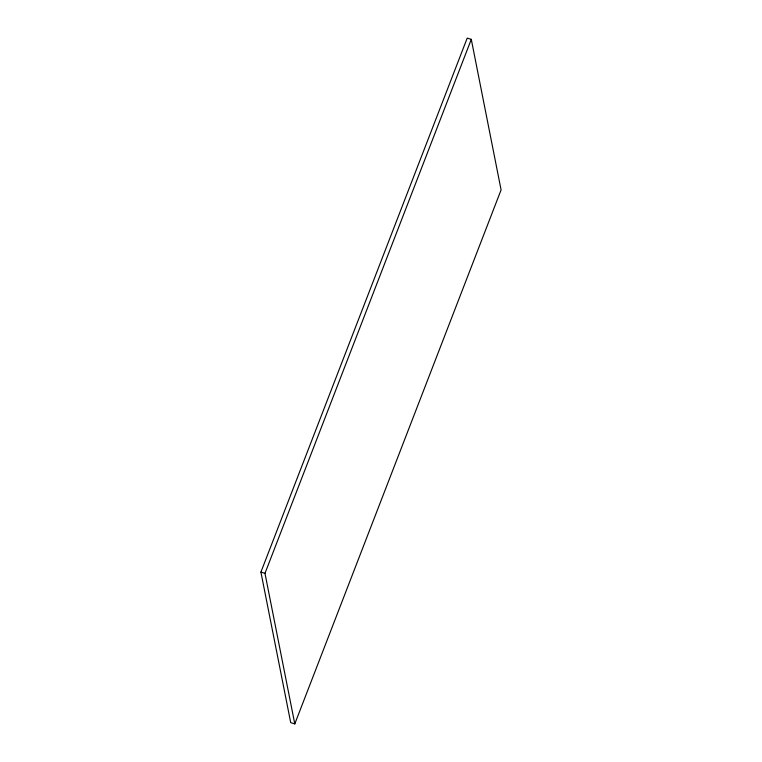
<?xml version="1.0" encoding="UTF-8"?>
<svg xmlns="http://www.w3.org/2000/svg" width="762" height="762" viewBox="0 0 762 762"><rect width="100%" height="100%" fill="white"/><g stroke="black" fill="none" stroke-linecap="round" stroke-linejoin="round"><path stroke-width="1.14" d="M260.909 572.1L467.211 38.1L471.287 39.348L501.091 189.9L294.789 723.9L290.713 722.652L260.909 572.1L264.976 573.348L294.789 723.9M264.976 573.348L471.287 39.348"/></g></svg>
